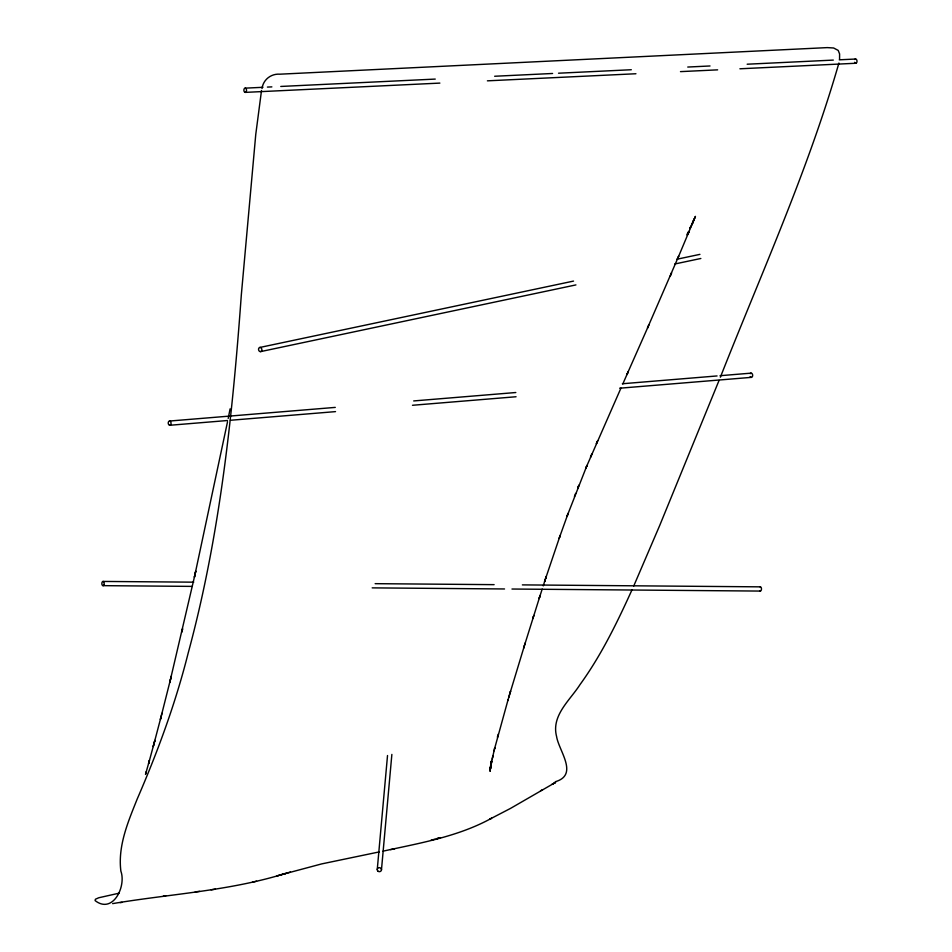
<?xml version="1.0" encoding="UTF-8"?>
<svg xmlns="http://www.w3.org/2000/svg" width="952" height="952" viewBox="0 0 952 952"><rect width="100%" height="100%" fill="white"/><g stroke="black" fill="none" stroke-linecap="round" stroke-linejoin="round"><path stroke-width="1.43" d="M839.569 58.988L839.593 53.919L838.212 50.42L833.643 47.993L827.288 47.612L279.959 74.185C271.165 73.494 263.204 79.587 262.038 88.453M490.506 766.979L490.339 769.037L490.601 765.824L490.066 771.346L490.399 768.133M377.254 869.497L387.523 755.531M381.466 869.854L391.867 754.412M490.28 769.299L490.137 770.454L491.756 761.172L491.149 764.337M490.78 766.372L490.232 769.549L490.435 768.407M230.098 408.848L228.206 418.404M227.528 421.795L194.398 577.221L195.779 571.057L195.148 573.854M838.914 63.046C807.903 170.682 761.445 273.188 720.366 377.206M491.541 762.29L492.874 755.971L492.196 759.137M195.017 574.425L169.801 682.287L171.312 676.122L170.61 678.943M492.636 757.09L494.814 747.629L494.076 750.783M261.514 90.499L255.767 134.399L241.32 295.001C232.55 415.417 219.864 536.273 188.163 653.131C175.585 703.219 157.687 751.759 137.171 799.097C128.044 821.933 117.691 845.983 120.88 871.151C126.426 886.455 112.836 914.479 95.117 900.604L95.379 899.259L98.758 897.76L119.024 893.202M181.963 631.545L182.617 628.736L181.832 632.092M494.564 748.736L508.106 699.589M170.479 679.466L160.388 719.462L161.102 716.63M154.093 743.226L154.879 740.394L153.236 746.558L161.983 713.31M149.464 760.291L148.583 763.623L153.974 743.702M497.753 736.17L497.456 737.253L498.301 734.123M146.56 770.68L149.345 760.755M145.644 773.988L146.453 771.12L145.477 774.404M507.797 700.66L510.581 691.223L508.713 697.518M509.963 693.306L525.266 642.85M540.153 595.405L523.636 648.122L524.302 646.015M533.477 616.491L532.811 618.621L533.81 615.456M545.27 579.554L544.556 581.684L546.281 576.376L543.223 585.896M542.2 589.074L539.13 598.57L539.82 596.44M545.603 578.518L560.216 535.31L559.133 538.475M559.49 537.44L568.154 513.307M567.761 514.33L566.976 516.448L587.003 465.385L585.718 468.503M574.437 496.551L575.627 493.41M578.507 486.127L577.662 488.233L578.923 485.115M719.069 380.395L659.688 525.528L633.746 585.98M677.372 259.337L678.681 256.183L647.503 328.023L648.895 324.918M691.89 224.743L693.187 221.59L687.915 234.18L689.248 231.038M688.808 232.086L677.812 258.278M670.684 274.997L671.565 272.915L670.244 276.044M620.966 388.071L586.135 467.48M692.318 223.696L695.436 216.366L693.139 221.554L694.532 218.436M591.418 455.068L590.514 457.138L591.858 454.056M648.431 325.965L626.892 374.636L628.284 371.542M627.82 372.577L622.81 383.953M597.237 441.657L596.321 443.739L597.689 440.645M632.068 589.681C617.146 622.537 601.271 655.285 580.018 684.595C569.879 700.458 551.065 715.523 556.599 736.562C558.836 750.949 579.078 774.928 555.218 781.759M693.603 220.495L689.772 228.73L690.736 226.683M686.82 234.858L688.308 231.788M383.061 851.159C419.915 843.079 458.174 836.653 491.577 818.244L489.768 819.172L510.391 808.474L555.659 782.33L552.041 784.377L555.123 782.675M540.534 790.779L542.628 789.648M279.983 875.055L321.586 863.928L379.324 851.897M284.898 873.65L286.588 873.162M287.004 873.032L290.384 872.044M281.602 874.602L285.35 873.508L283.72 873.984C228.123 891.048 169.694 894.023 112.622 903.615M278.377 875.507L276.782 875.947L280.519 874.912M430.994 840.247L435.171 839.105M436.444 838.76L440.586 837.629L436.992 838.605M252.47 882.159L256.552 881.207M259.741 347.48L573.532 281.09M676.67 259.277L699.922 254.362M260.562 351.621A2.118 1.642 78.1 0 0 261.443 348.301A2.118 1.642 78.1 0 0 258.623 348.694A2.118 1.642 78.1 0 0 260.562 351.621L575.924 284.91M674.706 264.013L700.851 258.48M390.594 849.636L394.663 848.803M165.172 895.891L165.779 895.796L163.256 896.189M122.046 902.377L120.166 902.651M211.058 889.811L215.402 889.192M195.22 891.893L199.634 891.322M169.515 421.046L335.271 407.397M413.703 400.935L515.805 392.522M622.358 383.751L717.07 375.945M720.033 375.707L751.104 373.148M169.777 425.27A2.118 1.416 85.3 0 0 170.801 422.069A2.118 1.416 85.3 0 0 168.361 422.141A2.118 1.416 85.3 0 0 169.777 425.27L227.492 420.522M230.444 420.272L335.52 411.621M412.478 405.278L516.067 396.746M619.657 388.214L751.366 377.361M245.128 88.155L262.954 87.298M267.405 87.084L271.867 86.882M280.769 86.454L435.243 79.087M494.659 76.255L552.588 73.483M558.527 73.209L631.307 69.734M687.749 67.045L710.025 65.974M747.165 64.212L833.309 60.095M839.247 59.821L855.586 59.036M245.295 92.38A2.118 1.321 87.3 0 0 246.318 89.179A2.118 1.321 87.3 0 0 244.021 89.238A2.118 1.321 87.3 0 0 245.295 92.38L439.872 83.098M487.4 80.837L635.936 73.744M680.49 71.626L717.629 69.853M739.906 68.794L855.765 63.26M103.006 581.434L193.72 582.172M375.147 583.671L494.112 584.647M522.374 584.885L760.315 586.848M103.018 585.658L192.245 586.396M372.184 587.872L504.536 588.967M511.974 589.026L760.327 591.073M854.813 59.476A2.118 1.321 87.3 0 1 856.705 59.893A2.118 1.321 87.3 0 1 856.491 62.88A2.118 1.321 87.3 0 1 854.61 62.32M750.212 373.696A2.118 1.416 85.3 0 1 752.247 373.874A2.118 1.416 85.3 0 1 752.211 376.885A2.118 1.416 85.3 0 1 750.176 376.564M760.065 586.896A2.118 1.154 -89.5 0 1 761.457 589.3A2.118 1.154 -89.5 0 1 759.708 590.752M490.97 761.457L490.72 764.682L490.97 761.457M378.039 871.223A2.118 1.999 5.1 0 0 381.454 869.997A2.118 1.999 5.1 0 0 378.598 867.808A2.118 1.999 5.1 0 0 378.039 871.223M103.97 584.707A2.118 1.154 -89.5 0 0 103.078 581.434A2.118 1.154 -89.5 0 0 101.971 584.504A2.118 1.154 -89.5 0 0 103.97 584.707"/></g></svg>
